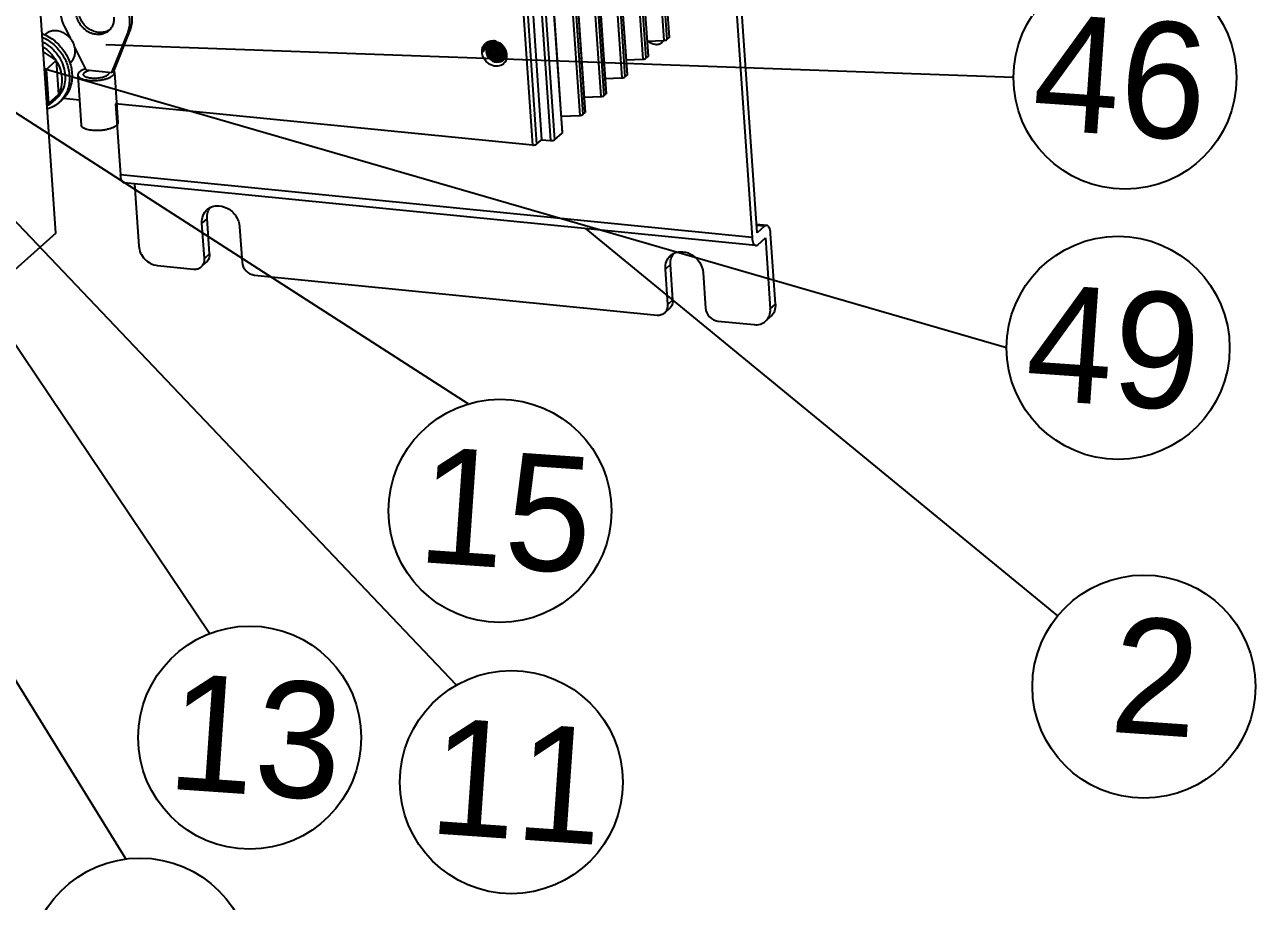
# Model space of a CAD drawing. Extents: x -425 to 6552, y -3049 to 3105.
# Drawn here: x 5.8 to 88.8, y -1835.5 to -1776.3 of the extents above; entities that cross this region are included whole.
import ezdxf

# ---------------------------------------------------------------- set-up
doc = ezdxf.new("R2010")
doc.units = 0
doc.layers.get('0').update_dxf_attribs({"linetype": 'CONTINUOUS'})
doc.layers.add('DIM', color=1, linetype='CONTINUOUS')
doc.styles.add('TEXTSTYLE_3', font='GOTHIC.TTF')

msp = doc.modelspace()

# ---------------------------------------------------------------- linework, layer by layer
at = {"color": 7, "linetype": 'CONTINUOUS'}
for p, q in [((42.878, -1689.917), (48.89, -1777.385)), ((43.084, -1689.858), (49.095, -1777.326)), ((43.229, -1689.729), (49.24, -1777.197)), ((49.258, -1777.163), (43.246, -1689.695)), ((41.46, -1691.181), (47.472, -1778.649)), ((41.666, -1691.122), (47.677, -1778.59)), ((41.811, -1690.993), (47.822, -1778.461)), ((47.84, -1778.427), (41.828, -1690.959)), ((40.043, -1692.445), (46.054, -1779.913)), ((40.248, -1692.386), (46.259, -1779.854)), ((40.393, -1692.257), (46.404, -1779.725)), ((46.422, -1779.691), (40.411, -1692.223)), ((38.625, -1693.709), (44.636, -1781.177)), ((38.83, -1693.65), (44.841, -1781.118)), ((38.975, -1693.521), (44.986, -1780.989)), ((45.004, -1780.955), (38.993, -1693.487)), ((37.207, -1694.973), (43.218, -1782.441)), ((37.412, -1694.914), (43.423, -1782.382)), ((37.557, -1694.785), (43.568, -1782.253)), ((43.586, -1782.219), (37.575, -1694.751)), ((34.629, -1696.621), (40.64, -1784.088)), ((35.216, -1696.679), (41.227, -1784.147)), ((35.496, -1696.622), (41.508, -1784.09)), ((36.009, -1696.165), (42.02, -1783.633)), ((42.038, -1783.599), (36.027, -1696.131)), ((34.007, -1696.982), (40.018, -1784.45)), ((34.287, -1696.925), (40.299, -1784.393)), ((7.85, -1790.398), (6.621, -1772.507)), ((53.741, -1774.777), (54.834, -1790.68)), ((55.175, -1790.376), (54.082, -1774.472)), ((8.441, -1776.474), (8.814, -1777.223)), ((11.645, -1779.556), (12.707, -1776.896)), ((11.799, -1779.419), (12.861, -1776.759)), ((12.861, -1776.759), (12.707, -1776.896)), ((49.095, -1777.326), (49.24, -1777.197)), ((9.146, -1777.892), (9.886, -1779.382)), ((47.771, -1777.433), (48.89, -1777.385)), ((7.01, -1778.163), (7.889, -1778.743)), ((7.206, -1779.353), (7.889, -1778.743)), ((7.889, -1778.743), (8.047, -1781.039)), ((8.813, -1778.92), (8.848, -1778.888)), ((46.353, -1778.697), (47.472, -1778.649)), ((47.677, -1778.59), (47.822, -1778.461)), ((7.086, -1779.274), (7.206, -1779.353)), ((7.206, -1779.353), (7.363, -1781.648)), ((9.341, -1779.722), (9.573, -1783.101)), ((9.886, -1779.382), (11.645, -1779.556)), ((11.799, -1779.419), (11.645, -1779.556)), ((11.805, -1779.51), (11.799, -1779.419)), ((11.814, -1779.552), (12.047, -1782.931)), ((46.259, -1779.854), (46.404, -1779.725)), ((44.936, -1779.961), (46.054, -1779.913)), ((7.363, -1781.648), (8.047, -1781.039)), ((7.649, -1781.532), (7.871, -1781.334)), ((8.084, -1781.574), (8.255, -1781.421)), ((9.457, -1781.42), (8.368, -1781.312)), ((43.518, -1781.225), (44.636, -1781.177)), ((44.841, -1781.118), (44.986, -1780.989)), ((7.363, -1781.648), (7.253, -1781.704)), ((40.018, -1784.45), (11.892, -1781.661)), ((11.892, -1781.661), (12.221, -1786.455)), ((43.423, -1782.382), (43.568, -1782.253)), ((41.962, -1782.495), (43.218, -1782.441)), ((41.508, -1784.09), (42.02, -1783.633)), ((40.299, -1784.393), (40.64, -1784.088)), ((40.64, -1784.088), (41.227, -1784.147)), ((54.834, -1790.68), (12.221, -1786.455)), ((55.091, -1791.227), (12.478, -1787.002)), ((13.17, -1787.07), (13.458, -1791.26)), ((18.061, -1789.404), (17.719, -1789.708)), ((17.883, -1792.094), (17.719, -1789.708)), ((18.225, -1791.789), (18.061, -1789.404)), ((7.85, -1790.398), (2.042, -1795.576)), ((20.26, -1789.96), (20.424, -1792.346)), ((55.827, -1789.863), (55.135, -1789.795)), ((55.688, -1789.919), (55.14, -1789.864)), ((55.688, -1789.919), (55.175, -1790.376)), ((56.412, -1795.18), (56.084, -1790.409)), ((55.23, -1791.171), (55.742, -1790.714)), ((55.742, -1790.714), (56.07, -1795.485)), ((18.225, -1791.789), (17.883, -1792.094)), ((14.713, -1792.569), (17.156, -1792.811)), ((18.012, -1792.35), (17.67, -1792.655)), ((49.336, -1792.504), (48.994, -1792.809)), ((49.158, -1795.195), (48.994, -1792.809)), ((49.5, -1794.89), (49.336, -1792.504)), ((51.536, -1793.061), (51.7, -1795.446)), ((21.261, -1793.218), (48.431, -1795.912)), ((49.287, -1795.451), (48.945, -1795.755)), ((49.5, -1794.89), (49.158, -1795.195)), ((56.07, -1795.485), (56.412, -1795.18)), ((52.536, -1796.319), (54.979, -1796.561)), ((55.751, -1796.326), (56.093, -1796.021))]:
    msp.add_line(p, q, dxfattribs=at)
for centre, radius, start, end in [((10.918, -1775.844), 1.002, 299.99417, 305.89883), ((37.287, -1778.082), 0.663, 116.92799, 130.96183), ((37.349, -1778.162), 0.59, 127.97241, 134.3204), ((37.39, -1778.215), 0.657, 116.73303, 127.96189), ((37.5, -1778.05), 0.568, 145.64869, 153.29126), ((37.664, -1778.017), 0.667, 169.30998, 178.42607), ((37.685, -1778.018), 0.689, 178.39173, 182.22023), ((37.717, -1778.016), 0.72, 182.25696, 188.46463), ((37.409, -1778.047), 0.504, 131.65574, 138.70563), ((37.732, -1777.973), 0.685, 175.48792, 182.22778), ((37.411, -1778.05), 0.508, 130.15291, 131.66127), ((37.412, -1778.051), 0.509, 128.43616, 130.15285), ((37.384, -1778.201), 0.643, 105.49183, 116.79457), ((37.416, -1778.056), 0.515, 113.25736, 128.39467), ((37.624, -1777.946), 0.573, 146.87849, 154.25163), ((37.795, -1777.911), 0.679, 175.47471, 178.37048), ((37.804, -1777.912), 0.688, 178.37146, 182.21984), ((37.836, -1777.91), 0.72, 182.25757, 188.5059), ((37.776, -1777.91), 0.66, 168.66602, 175.49625), ((37.88, -1777.904), 0.764, 188.49403, 194.47841), ((37.738, -1777.902), 0.621, 161.58432, 168.67336), ((37.554, -1777.979), 0.55, 131.70465, 140.37801), ((37.902, -1777.898), 0.787, 194.46727, 200.35982), ((37.612, -1777.939), 0.56, 143.55131, 146.85923), ((37.708, -1777.892), 0.59, 154.25815, 161.55318), ((37.852, -1777.867), 0.685, 175.69296, 182.22769), ((37.886, -1777.865), 0.72, 182.25472, 188.25931), ((37.827, -1777.865), 0.661, 169.03758, 175.70084), ((37.928, -1777.859), 0.762, 188.24852, 194.00097), ((37.694, -1777.886), 0.574, 148.50414, 154.24621), ((37.79, -1777.857), 0.623, 162.09354, 169.04484), ((37.555, -1777.98), 0.551, 127.85393, 131.70085), ((37.761, -1777.848), 0.592, 154.8644, 162.06453), ((37.68, -1777.877), 0.558, 140.2764, 148.50874), ((37.555, -1777.98), 0.552, 125.35671, 127.8538), ((37.749, -1777.843), 0.58, 152.14553, 154.84538), ((37.924, -1777.805), 0.689, 178.38343, 182.22006), ((37.557, -1777.983), 0.555, 115.42813, 125.3372), ((37.915, -1777.805), 0.68, 175.67997, 178.38193), ((37.955, -1777.803), 0.72, 182.25472, 188.25931), ((37.896, -1777.803), 0.661, 169.03758, 175.70084), ((37.997, -1777.797), 0.762, 188.24852, 194.00097), ((37.859, -1777.796), 0.623, 162.09354, 169.04484), ((37.672, -1777.871), 0.548, 135.2561, 140.24595), ((38.02, -1777.792), 0.786, 193.9908, 199.64732), ((37.832, -1777.787), 0.595, 157.03822, 162.05761), ((38.038, -1777.785), 0.805, 199.65946, 205.24519), ((37.972, -1777.76), 0.686, 175.78149, 182.22764), ((38.006, -1777.758), 0.72, 182.2573, 188.48624), ((37.947, -1777.758), 0.661, 169.20515, 175.78913), ((38.05, -1777.752), 0.764, 188.47443, 194.43484), ((37.911, -1777.751), 0.624, 162.33561, 169.21229), ((37.364, -1778.2), 0.719, 87.97729, 94.76459), ((37.458, -1778.158), 0.627, 93.60192, 100.2101), ((38.035, -1777.698), 0.68, 175.76859, 178.3869), ((38.044, -1777.698), 0.689, 178.38862, 182.22016), ((38.075, -1777.697), 0.72, 182.2573, 188.48624), ((38.016, -1777.697), 0.661, 169.20515, 175.78913), ((38.119, -1777.69), 0.764, 188.47443, 194.43484), ((37.99, -1777.692), 0.635, 165.90374, 169.18425), ((38.141, -1777.685), 0.787, 194.4238, 200.28653), ((37.362, -1778.245), 0.765, 81.49597, 87.98379), ((37.313, -1778.28), 0.866, 78.42711, 84.30421), ((38.16, -1777.678), 0.807, 200.3019, 206.07889), ((38.091, -1777.653), 0.686, 175.80973, 182.22766), ((38.126, -1777.652), 0.721, 182.25906, 188.59688), ((38.068, -1777.652), 0.662, 169.65175, 175.8144), ((38.17, -1777.645), 0.765, 188.58416, 194.62066), ((38.18, -1777.668), 0.83, 206.07196, 211.7268), ((38.186, -1777.664), 0.837, 211.7352, 222.93363), ((38.153, -1777.591), 0.679, 174.96446, 178.39066), ((38.164, -1777.592), 0.689, 178.39039, 182.2202), ((37.358, -1778.278), 0.798, 75.19677, 81.50245), ((37.303, -1778.329), 0.916, 72.71978, 78.43088), ((38.261, -1777.578), 0.788, 194.60903, 200.52545), ((38.28, -1777.571), 0.808, 200.54105, 206.34497), ((38.215, -1777.547), 0.69, 179.0479, 182.21903), ((38.242, -1777.546), 0.717, 182.23024, 186.1877), ((38.235, -1777.62), 0.835, 211.99217, 217.6243), ((38.275, -1777.542), 0.75, 186.20983, 193.87094), ((38.32, -1777.53), 0.797, 193.91364, 204.93615), ((38.306, -1777.557), 0.838, 206.38783, 223.20905), ((38.32, -1777.483), 0.726, 184.97706, 186.1766), ((38.335, -1777.481), 0.741, 186.18529, 190.04756), ((38.352, -1777.478), 0.759, 190.04524, 193.85051), ((38.381, -1777.471), 0.789, 193.88109, 201.28426), ((38.401, -1777.463), 0.81, 201.25914, 204.89544), ((38.411, -1777.431), 0.767, 189.65982, 194.34582), ((38.412, -1777.458), 0.821, 204.91645, 210.63862), ((38.501, -1777.364), 0.789, 196.92017, 200.1865), ((38.518, -1777.358), 0.807, 200.2062, 205.98549), ((38.543, -1777.346), 0.834, 205.99366, 217.28477), ((38.586, -1777.305), 0.826, 203.63253, 211.53248), ((38.401, -1777.477), 0.801, 227.12716, 238.22247), ((38.471, -1777.41), 0.831, 222.87906, 228.47107), ((38.543, -1777.345), 0.835, 217.28929, 228.4569), ((38.454, -1777.429), 0.805, 228.46186, 234.2277), ((38.437, -1777.452), 0.777, 234.23959, 240.21659), ((38.523, -1777.368), 0.805, 228.46186, 234.2277), ((38.501, -1777.399), 0.766, 234.20364, 245.04182), ((38.56, -1777.341), 0.782, 233.89694, 237.63517), ((37.243, -1778.468), 1.066, 25.94309, 36.22779), ((37.296, -1778.442), 1.007, 15.3691, 25.95002), ((48.401, -1777.153), 0.519, 311.73316, 316.2284), ((48.397, -1777.149), 0.525, 316.23578, 322.66734), ((48.387, -1777.142), 0.537, 322.70335, 332.94149), ((37.772, -1778.008), 0.777, 188.50238, 200.27726), ((37.921, -1777.891), 0.808, 200.37552, 206.19195), ((37.876, -1777.94), 0.834, 217.54501, 228.75482), ((38.061, -1777.774), 0.83, 205.25727, 216.1716), ((38.116, -1777.727), 0.835, 211.71956, 217.34452), ((37.784, -1778.174), 0.577, 265.987, 273.11697), ((38.047, -1777.837), 0.704, 246.08578, 252.33932), ((37.855, -1778.15), 0.54, 273.14204, 280.56732), ((37.705, -1778.36), 0.499, 307.48711, 322.22628), ((38.423, -1777.478), 0.747, 240.20788, 246.3686), ((37.759, -1778.329), 0.463, 311.695, 315.58768), ((37.754, -1778.325), 0.469, 315.65583, 328.57285), ((37.92, -1778.16), 0.482, 291.53272, 297.3538), ((37.984, -1778.085), 0.497, 284.67003, 291.54987), ((38.346, -1777.588), 0.677, 250.16147, 256.44675), ((38.267, -1777.691), 0.635, 256.46388, 262.95234), ((38.094, -1777.935), 0.542, 272.76451, 280.17275), ((38.029, -1778.023), 0.514, 280.17677, 287.81518), ((38.404, -1777.52), 0.701, 246.35944, 252.80299), ((37.651, -1778.331), 0.561, 338.75697, 343.73233), ((38.339, -1777.619), 0.645, 256.48682, 258.46418), ((38.264, -1777.714), 0.611, 262.97916, 265.18977), ((37.621, -1778.323), 0.592, 343.76522, 350.3826), ((37.58, -1778.316), 0.634, 350.3771, 356.66235), ((37.515, -1778.316), 0.699, 2.74188, 7.17413), ((37.547, -1778.314), 0.666, 356.65636, 2.73522), ((37.578, -1778.437), 0.72, 335.97566, 343.36682), ((37.344, -1778.428), 0.957, 9.82572, 15.32179), ((37.537, -1778.426), 0.762, 343.39547, 350.40298), ((37.399, -1778.419), 0.901, 3.96896, 9.83644), ((37.486, -1778.417), 0.814, 350.39689, 357.17326), ((37.448, -1778.415), 0.852, 357.16652, 3.94746), ((6.761, -1780.089), 1.989, 311.72244, 318.29488), ((19.125, -1789.27), 1.061, 152.14553, 157.79044), ((19.097, -1789.256), 1.03, 144.97661, 152.13586), ((50.4, -1792.371), 1.061, 152.14553, 157.79044), ((50.373, -1792.357), 1.03, 144.97661, 152.13586)]:
    msp.add_arc(centre, radius, start, end, dxfattribs=at)
for points, knots in [([(8.799, -1773.777), (8.714, -1773.853), (8.558, -1774.021), (8.372, -1774.314), (8.24, -1774.641), (8.137, -1775.116), (8.16, -1775.753), (8.326, -1776.241), (8.441, -1776.474)], [0, 0, 0, 0, 0.116834, 0.234796, 0.354874, 0.477803, 0.732781, 1, 1, 1, 1]), ([(12.861, -1776.759), (12.908, -1776.64), (12.982, -1776.387), (13.036, -1775.85), (12.925, -1775.149), (12.536, -1774.374), (11.937, -1773.733), (11.193, -1773.296), (10.505, -1773.142), (9.971, -1773.166), (9.594, -1773.255), (9.249, -1773.411), (9.045, -1773.558), (8.953, -1773.64)], [0, 0, 0, 0, 0.05903, 0.119724, 0.24593, 0.377641, 0.511183, 0.642203, 0.767291, 0.827419, 0.885962, 0.943304, 1, 1, 1, 1]), ([(12.707, -1776.896), (12.8, -1776.664), (12.9, -1776.146), (12.787, -1775.35), (12.435, -1774.595), (11.882, -1773.957), (11.183, -1773.499), (10.409, -1773.271), (9.756, -1773.298), (9.285, -1773.453), (9.072, -1773.572), (8.974, -1773.64)], [0, 0, 0, 0, 0.118786, 0.244275, 0.37525, 0.508444, 0.639819, 0.765965, 0.88541, 0.943173, 1, 1, 1, 1]), ([(11.43, -1776.729), (11.346, -1776.805), (11.146, -1776.928), (10.797, -1777.006), (10.426, -1776.974), (10.064, -1776.837), (9.74, -1776.607), (9.478, -1776.303), (9.299, -1775.95), (9.244, -1775.693), (9.235, -1775.566)], [0, 0, 0, 0, 0.112683, 0.228812, 0.350493, 0.477888, 0.609387, 0.742235, 0.873317, 1, 1, 1, 1]), ([(11.419, -1776.711), (11.327, -1776.764), (11.121, -1776.843), (10.786, -1776.866), (10.443, -1776.795), (10.117, -1776.638), (9.83, -1776.406), (9.601, -1776.114), (9.445, -1775.784), (9.397, -1775.546), (9.389, -1775.429)], [0, 0, 0, 0, 0.113329, 0.231053, 0.354173, 0.482156, 0.613232, 0.744906, 0.874545, 1, 1, 1, 1]), ([(11.776, -1775.818), (11.782, -1775.906), (11.777, -1776.079), (11.715, -1776.329), (11.6, -1776.551), (11.491, -1776.675), (11.43, -1776.729)], [0, 0, 0, 0, 0.261161, 0.513476, 0.75872, 1, 1, 1, 1]), ([(6.925, -1776.928), (7.198, -1777.032), (7.722, -1777.326), (8.251, -1777.857), (8.578, -1778.356), (8.767, -1778.757), (8.895, -1779.173), (8.937, -1779.458), (8.947, -1779.599)], [0, 0, 0, 0, 0.249091, 0.503377, 0.630461, 0.756083, 0.879454, 1, 1, 1, 1]), ([(6.941, -1777.159), (7.193, -1777.274), (7.67, -1777.579), (8.149, -1778.099), (8.444, -1778.578), (8.613, -1778.958), (8.728, -1779.351), (8.767, -1779.618), (8.776, -1779.751)], [0, 0, 0, 0, 0.250513, 0.504759, 0.631473, 0.756672, 0.879679, 1, 1, 1, 1]), ([(9.167, -1778.047), (9.159, -1777.93), (9.109, -1777.693), (8.943, -1777.366), (8.702, -1777.086), (8.402, -1776.874), (8.068, -1776.747), (7.726, -1776.718), (7.404, -1776.79), (7.219, -1776.904), (7.141, -1776.973)], [0, 0, 0, 0, 0.126682, 0.257765, 0.390613, 0.522112, 0.649507, 0.771188, 0.887317, 1, 1, 1, 1]), ([(6.963, -1777.479), (7.143, -1777.571), (7.484, -1777.797), (7.913, -1778.236), (8.239, -1778.753), (8.443, -1779.316), (8.512, -1779.892), (8.439, -1780.447), (8.228, -1780.945), (8, -1781.219), (7.871, -1781.334)], [0, 0, 0, 0, 0.131452, 0.264573, 0.397028, 0.526612, 0.651706, 0.771681, 0.887161, 1, 1, 1, 1]), ([(6.986, -1777.819), (7.164, -1777.935), (7.496, -1778.209), (7.759, -1778.548), (7.871, -1778.73)], [0, 0, 0, 0, 0.499061, 1, 1, 1, 1]), ([(8.848, -1778.888), (8.904, -1778.838), (9.004, -1778.724), (9.11, -1778.518), (9.168, -1778.288), (9.173, -1778.128), (9.167, -1778.047)], [0, 0, 0, 0, 0.24128, 0.486524, 0.738838, 1, 1, 1, 1]), ([(36.64, -1777.929), (36.649, -1777.895), (36.693, -1777.765), (36.776, -1777.648), (36.852, -1777.581)], [0, 0, 0, 0, 0.25677, 1, 1, 1, 1]), ([(36.664, -1778.18), (36.663, -1778.103), (36.726, -1777.96), (36.789, -1777.825), (36.827, -1777.763)], [0, 0, 0, 0, 0.510667, 1, 1, 1, 1]), ([(36.855, -1777.842), (36.822, -1777.894), (36.764, -1778.007), (36.703, -1778.119), (36.676, -1778.178)], [0, 0, 0, 0, 0.488541, 1, 1, 1, 1]), ([(37.03, -1777.714), (36.972, -1777.781), (36.887, -1777.955), (36.893, -1778.146), (36.914, -1778.238)], [0, 0, 0, 0, 0.482887, 1, 1, 1, 1]), ([(36.993, -1777.795), (36.975, -1777.829), (36.918, -1777.977), (36.921, -1778.145), (36.95, -1778.261)], [0, 0, 0, 0, 0.243091, 1, 1, 1, 1]), ([(36.987, -1777.491), (37.08, -1777.444), (37.222, -1777.409), (37.363, -1777.414), (37.399, -1777.418)], [0, 0, 0, 0, 0.741044, 1, 1, 1, 1]), ([(37.863, -1777.655), (37.83, -1777.633), (37.694, -1777.559), (37.534, -1777.525), (37.419, -1777.532)], [0, 0, 0, 0, 0.258441, 1, 1, 1, 1]), ([(37.575, -1777.454), (37.731, -1777.503), (37.927, -1777.625), (38.07, -1777.792), (38.103, -1777.837)], [0, 0, 0, 0, 0.744777, 1, 1, 1, 1]), ([(48.747, -1777.541), (48.689, -1777.593), (48.542, -1777.672), (48.2, -1777.694), (47.95, -1777.558), (47.828, -1777.431)], [0, 0, 0, 0, 0.23253, 0.476603, 1, 1, 1, 1]), ([(48.89, -1777.385), (48.931, -1777.383), (49.002, -1777.373), (49.072, -1777.347), (49.095, -1777.326)], [0, 0, 0, 0, 0.57436, 1, 1, 1, 1]), ([(7.891, -1778.764), (7.997, -1778.942), (8.167, -1779.316), (8.285, -1779.91), (8.254, -1780.492), (8.131, -1780.855), (8.046, -1781.018)], [0, 0, 0, 0, 0.264027, 0.519679, 0.764833, 1, 1, 1, 1]), ([(38.139, -1778.886), (38.049, -1778.995), (37.777, -1779.161), (37.296, -1779.119), (36.878, -1778.846), (36.701, -1778.549), (36.654, -1778.39)], [0, 0, 0, 0, 0.226884, 0.470829, 0.734486, 1, 1, 1, 1]), ([(36.914, -1778.238), (36.949, -1778.394), (37.119, -1778.683), (37.422, -1778.833), (37.576, -1778.851)], [0, 0, 0, 0, 0.505352, 1, 1, 1, 1]), ([(36.95, -1778.261), (36.988, -1778.409), (37.15, -1778.681), (37.432, -1778.83), (37.576, -1778.851)], [0, 0, 0, 0, 0.51191, 1, 1, 1, 1]), ([(37.196, -1778.247), (37.25, -1778.356), (37.403, -1778.549), (37.626, -1778.657), (37.74, -1778.679)], [0, 0, 0, 0, 0.512929, 1, 1, 1, 1]), ([(37.744, -1778.75), (37.707, -1778.747), (37.555, -1778.723), (37.413, -1778.644), (37.326, -1778.568)], [0, 0, 0, 0, 0.240131, 1, 1, 1, 1]), ([(37.855, -1778.643), (37.823, -1778.64), (37.69, -1778.619), (37.566, -1778.556), (37.485, -1778.494)], [0, 0, 0, 0, 0.240857, 1, 1, 1, 1]), ([(37.957, -1778.403), (37.92, -1778.391), (37.773, -1778.332), (37.647, -1778.225), (37.574, -1778.13)], [0, 0, 0, 0, 0.243036, 1, 1, 1, 1]), ([(47.472, -1778.649), (47.513, -1778.647), (47.584, -1778.637), (47.654, -1778.611), (47.677, -1778.59)], [0, 0, 0, 0, 0.57436, 1, 1, 1, 1]), ([(8.776, -1779.751), (8.787, -1779.906), (8.781, -1780.214), (8.687, -1780.659), (8.511, -1781.066), (8.341, -1781.305), (8.245, -1781.412)], [0, 0, 0, 0, 0.260396, 0.512925, 0.758748, 1, 1, 1, 1]), ([(8.947, -1779.599), (8.959, -1779.774), (8.949, -1780.122), (8.824, -1780.62), (8.594, -1781.065), (8.376, -1781.313), (8.255, -1781.421)], [0, 0, 0, 0, 0.261158, 0.513479, 0.758719, 1, 1, 1, 1]), ([(9.852, -1779.316), (9.778, -1779.34), (9.644, -1779.391), (9.496, -1779.477), (9.411, -1779.553), (9.369, -1779.608), (9.344, -1779.664), (9.339, -1779.703), (9.341, -1779.722)], [0, 0, 0, 0, 0.341417, 0.620013, 0.734568, 0.833711, 0.92043, 1, 1, 1, 1]), ([(9.341, -1779.722), (9.343, -1779.752), (9.368, -1779.817), (9.451, -1779.897), (9.574, -1779.964), (9.733, -1780.019), (9.923, -1780.061), (10.138, -1780.086), (10.369, -1780.095), (10.609, -1780.087), (10.847, -1780.062), (11.075, -1780.022), (11.284, -1779.967), (11.467, -1779.9), (11.617, -1779.824), (11.729, -1779.74), (11.801, -1779.65), (11.816, -1779.582), (11.814, -1779.552)], [0, 0, 0, 0, 0.032457, 0.071749, 0.121246, 0.181527, 0.251635, 0.32973, 0.413426, 0.500002, 0.586578, 0.670274, 0.74837, 0.818477, 0.878757, 0.928253, 0.967544, 1, 1, 1, 1]), ([(9.725, -1779.695), (9.724, -1779.682), (9.727, -1779.654), (9.746, -1779.613), (9.779, -1779.573), (9.844, -1779.518), (9.955, -1779.457), (10.056, -1779.421), (10.112, -1779.404)], [0, 0, 0, 0, 0.077788, 0.163239, 0.261854, 0.376581, 0.656826, 1, 1, 1, 1]), ([(11.431, -1779.578), (11.432, -1779.599), (11.421, -1779.646), (11.371, -1779.708), (11.294, -1779.766), (11.191, -1779.818), (11.065, -1779.865), (10.867, -1779.916), (10.599, -1779.953), (10.329, -1779.953), (10.126, -1779.929), (9.995, -1779.901), (9.885, -1779.863), (9.801, -1779.816), (9.743, -1779.761), (9.726, -1779.716), (9.725, -1779.695)], [0, 0, 0, 0, 0.03247, 0.07177, 0.121279, 0.181574, 0.251698, 0.329812, 0.500006, 0.670199, 0.748312, 0.818434, 0.878728, 0.928235, 0.967535, 1, 1, 1, 1]), ([(11.418, -1779.534), (11.42, -1779.537), (11.426, -1779.551), (11.43, -1779.567), (11.431, -1779.578)], [0, 0, 0, 0, 0.257609, 1, 1, 1, 1]), ([(11.806, -1779.51), (11.804, -1779.505), (11.795, -1779.481), (11.782, -1779.46), (11.77, -1779.445)], [0, 0, 0, 0, 0.238293, 1, 1, 1, 1]), ([(46.054, -1779.913), (46.095, -1779.911), (46.166, -1779.901), (46.236, -1779.875), (46.259, -1779.854)], [0, 0, 0, 0, 0.57436, 1, 1, 1, 1]), ([(8.023, -1781.062), (7.974, -1781.15), (7.862, -1781.319), (7.723, -1781.466), (7.649, -1781.532)], [0, 0, 0, 0, 0.502043, 1, 1, 1, 1]), ([(44.636, -1781.177), (44.677, -1781.175), (44.748, -1781.165), (44.818, -1781.139), (44.841, -1781.118)], [0, 0, 0, 0, 0.57436, 1, 1, 1, 1]), ([(7.649, -1781.532), (7.62, -1781.558), (7.499, -1781.659), (7.365, -1781.743), (7.26, -1781.795)], [0, 0, 0, 0, 0.249486, 1, 1, 1, 1]), ([(8.084, -1781.574), (7.97, -1781.676), (7.714, -1781.855), (7.424, -1781.971), (7.274, -1782.013)], [0, 0, 0, 0, 0.496331, 1, 1, 1, 1]), ([(12.047, -1782.931), (12.049, -1782.961), (12.033, -1783.03), (11.961, -1783.12), (11.849, -1783.203), (11.699, -1783.28), (11.516, -1783.346), (11.307, -1783.401), (11.079, -1783.442), (10.841, -1783.467), (10.601, -1783.475), (10.37, -1783.466), (10.155, -1783.44), (9.965, -1783.399), (9.806, -1783.344), (9.684, -1783.276), (9.6, -1783.197), (9.575, -1783.131), (9.573, -1783.101)], [0, 0, 0, 0, 0.032456, 0.071747, 0.121243, 0.181523, 0.25163, 0.329726, 0.413422, 0.499998, 0.586574, 0.67027, 0.748365, 0.818473, 0.878754, 0.928251, 0.967543, 1, 1, 1, 1]), ([(43.218, -1782.441), (43.259, -1782.439), (43.33, -1782.429), (43.4, -1782.403), (43.423, -1782.382)], [0, 0, 0, 0, 0.57436, 1, 1, 1, 1]), ([(40.018, -1784.45), (40.072, -1784.455), (40.168, -1784.449), (40.267, -1784.421), (40.299, -1784.393)], [0, 0, 0, 0, 0.562544, 1, 1, 1, 1]), ([(41.227, -1784.147), (41.281, -1784.152), (41.377, -1784.145), (41.476, -1784.118), (41.508, -1784.09)], [0, 0, 0, 0, 0.562544, 1, 1, 1, 1]), ([(12.478, -1787.002), (12.401, -1786.994), (12.3, -1786.858), (12.245, -1786.662), (12.226, -1786.528), (12.221, -1786.455)], [0, 0, 0, 0, 0.369181, 0.655311, 1, 1, 1, 1]), ([(17.719, -1789.708), (17.707, -1789.537), (17.749, -1789.194), (17.944, -1788.905), (18.065, -1788.797)], [0, 0, 0, 0, 0.513868, 1, 1, 1, 1]), ([(18.061, -1789.404), (18.058, -1789.357), (18.055, -1789.176), (18.092, -1788.994), (18.143, -1788.869)], [0, 0, 0, 0, 0.257374, 1, 1, 1, 1]), ([(18.065, -1788.797), (18.15, -1788.722), (18.35, -1788.598), (18.823, -1788.492), (19.468, -1788.653), (20.053, -1789.19), (20.243, -1789.704), (20.26, -1789.96)], [0, 0, 0, 0, 0.113426, 0.23032, 0.478624, 0.742709, 1, 1, 1, 1]), ([(55.827, -1789.863), (55.815, -1789.862), (55.764, -1789.864), (55.717, -1789.893), (55.688, -1789.919)], [0, 0, 0, 0, 0.225347, 1, 1, 1, 1]), ([(56.084, -1790.409), (56.079, -1790.337), (56.061, -1790.203), (56.005, -1790.007), (55.904, -1789.871), (55.827, -1789.863)], [0, 0, 0, 0, 0.344689, 0.630819, 1, 1, 1, 1]), ([(13.458, -1791.26), (13.48, -1791.581), (13.777, -1792.212), (14.395, -1792.538), (14.713, -1792.569)], [0, 0, 0, 0, 0.502263, 1, 1, 1, 1]), ([(54.834, -1790.68), (54.839, -1790.753), (54.857, -1790.887), (54.912, -1791.082), (55.014, -1791.219), (55.091, -1791.227)], [0, 0, 0, 0, 0.344689, 0.630819, 1, 1, 1, 1]), ([(55.091, -1791.227), (55.102, -1791.228), (55.154, -1791.226), (55.201, -1791.197), (55.23, -1791.171)], [0, 0, 0, 0, 0.225347, 1, 1, 1, 1]), ([(17.67, -1792.655), (17.745, -1792.588), (17.865, -1792.41), (17.89, -1792.199), (17.883, -1792.094)], [0, 0, 0, 0, 0.486133, 1, 1, 1, 1]), ([(18.225, -1791.789), (18.232, -1791.894), (18.206, -1792.106), (18.086, -1792.284), (18.012, -1792.35)], [0, 0, 0, 0, 0.513867, 1, 1, 1, 1]), ([(48.994, -1792.809), (48.983, -1792.638), (49.025, -1792.295), (49.219, -1792.006), (49.34, -1791.898)], [0, 0, 0, 0, 0.513868, 1, 1, 1, 1]), ([(49.336, -1792.504), (49.333, -1792.458), (49.33, -1792.277), (49.367, -1792.094), (49.418, -1791.97)], [0, 0, 0, 0, 0.257374, 1, 1, 1, 1]), ([(49.34, -1791.898), (49.425, -1791.823), (49.625, -1791.699), (50.098, -1791.593), (50.743, -1791.754), (51.328, -1792.291), (51.518, -1792.805), (51.536, -1793.061)], [0, 0, 0, 0, 0.113426, 0.23032, 0.478624, 0.742709, 1, 1, 1, 1]), ([(17.156, -1792.811), (17.249, -1792.821), (17.437, -1792.806), (17.603, -1792.714), (17.67, -1792.655)], [0, 0, 0, 0, 0.511638, 1, 1, 1, 1]), ([(20.424, -1792.346), (20.439, -1792.56), (20.637, -1792.98), (21.049, -1793.197), (21.261, -1793.218)], [0, 0, 0, 0, 0.502263, 1, 1, 1, 1]), ([(48.945, -1795.755), (49.02, -1795.689), (49.14, -1795.511), (49.166, -1795.3), (49.158, -1795.195)], [0, 0, 0, 0, 0.486133, 1, 1, 1, 1]), ([(49.5, -1794.89), (49.507, -1794.995), (49.482, -1795.206), (49.362, -1795.384), (49.287, -1795.451)], [0, 0, 0, 0, 0.513867, 1, 1, 1, 1]), ([(51.7, -1795.446), (51.714, -1795.66), (51.912, -1796.081), (52.325, -1796.298), (52.536, -1796.319)], [0, 0, 0, 0, 0.502263, 1, 1, 1, 1]), ([(55.751, -1796.326), (55.863, -1796.226), (56.042, -1795.959), (56.081, -1795.643), (56.07, -1795.485)], [0, 0, 0, 0, 0.486133, 1, 1, 1, 1]), ([(56.412, -1795.18), (56.423, -1795.338), (56.384, -1795.655), (56.204, -1795.922), (56.093, -1796.021)], [0, 0, 0, 0, 0.513867, 1, 1, 1, 1]), ([(48.431, -1795.912), (48.524, -1795.921), (48.713, -1795.907), (48.879, -1795.815), (48.945, -1795.755)], [0, 0, 0, 0, 0.511638, 1, 1, 1, 1]), ([(54.979, -1796.561), (55.119, -1796.575), (55.401, -1796.553), (55.651, -1796.415), (55.751, -1796.326)], [0, 0, 0, 0, 0.511638, 1, 1, 1, 1])]:
    msp.add_open_spline(points, degree=3, knots=knots, dxfattribs=at)
for points in [[(49.24, -1777.197), (49.249, -1777.188), (49.258, -1777.176), (49.257, -1777.163)], [(36.617, -1778.19), (36.611, -1778.103), (36.618, -1778.013), (36.64, -1777.929)], [(36.827, -1777.763), (36.869, -1777.694), (36.928, -1777.633), (36.995, -1777.589)], [(36.936, -1777.74), (36.905, -1777.77), (36.878, -1777.805), (36.855, -1777.842)], [(36.995, -1777.589), (37.086, -1777.529), (37.196, -1777.492), (37.304, -1777.483)], [(37.053, -1777.752), (37.032, -1777.797), (37.017, -1777.845), (37.008, -1777.893)], [(37.071, -1778.156), (37.057, -1778.105), (37.049, -1778.052), (37.047, -1778)], [(37.049, -1777.919), (37.055, -1777.843), (37.074, -1777.766), (37.108, -1777.698)], [(37.13, -1777.628), (37.099, -1777.666), (37.073, -1777.708), (37.053, -1777.752)], [(37.278, -1778.26), (37.238, -1778.193), (37.207, -1778.119), (37.189, -1778.043)], [(37.347, -1777.541), (37.301, -1777.549), (37.255, -1777.563), (37.212, -1777.582)], [(37.405, -1778.166), (37.363, -1778.097), (37.33, -1778.021), (37.31, -1777.942)], [(37.527, -1778.062), (37.484, -1777.993), (37.45, -1777.917), (37.43, -1777.838)], [(37.475, -1777.618), (37.477, -1777.672), (37.485, -1777.725), (37.499, -1777.777)], [(37.562, -1777.507), (37.67, -1777.535), (37.774, -1777.587), (37.864, -1777.655)], [(37.977, -1778.257), (37.814, -1778.178), (37.674, -1778.031), (37.598, -1777.866)], [(37.862, -1777.975), (37.771, -1777.877), (37.701, -1777.752), (37.668, -1777.622)], [(37.705, -1777.877), (37.746, -1777.946), (37.797, -1778.01), (37.856, -1778.064)], [(37.864, -1777.655), (37.967, -1777.733), (38.056, -1777.835), (38.117, -1777.949)], [(38.099, -1777.973), (38.013, -1777.91), (37.938, -1777.828), (37.882, -1777.737)], [(38.117, -1777.949), (38.164, -1778.035), (38.196, -1778.131), (38.208, -1778.228)], [(36.654, -1778.39), (36.635, -1778.325), (36.622, -1778.257), (36.617, -1778.19)], [(37.044, -1778.277), (37.099, -1778.427), (37.204, -1778.566), (37.334, -1778.66)], [(37.214, -1778.449), (37.148, -1778.363), (37.098, -1778.261), (37.071, -1778.156)], [(37.485, -1778.494), (37.402, -1778.43), (37.331, -1778.349), (37.278, -1778.26)], [(37.334, -1778.66), (37.416, -1778.719), (37.513, -1778.764), (37.612, -1778.784)], [(37.391, -1778.264), (37.437, -1778.327), (37.492, -1778.385), (37.554, -1778.432)], [(37.761, -1778.481), (37.641, -1778.427), (37.532, -1778.338), (37.452, -1778.233)], [(37.554, -1778.432), (37.609, -1778.474), (37.67, -1778.51), (37.734, -1778.536)], [(37.573, -1778.234), (37.628, -1778.293), (37.691, -1778.344), (37.761, -1778.384)], [(37.84, -1778.84), (37.756, -1778.865), (37.663, -1778.867), (37.576, -1778.851)], [(37.612, -1778.784), (37.683, -1778.798), (37.757, -1778.801), (37.828, -1778.788)], [(37.696, -1778.131), (37.768, -1778.208), (37.857, -1778.272), (37.954, -1778.314)], [(37.734, -1778.536), (37.775, -1778.552), (37.818, -1778.565), (37.861, -1778.573)], [(37.74, -1778.679), (37.787, -1778.688), (37.836, -1778.692), (37.884, -1778.689)], [(37.761, -1778.384), (37.827, -1778.422), (37.9, -1778.45), (37.975, -1778.465)], [(37.951, -1778.725), (37.907, -1778.74), (37.861, -1778.748), (37.815, -1778.751)], [(37.828, -1778.788), (37.915, -1778.773), (38.001, -1778.733), (38.067, -1778.675)], [(37.979, -1778.536), (37.93, -1778.533), (37.88, -1778.523), (37.833, -1778.508)], [(38.009, -1778.756), (37.959, -1778.794), (37.901, -1778.823), (37.84, -1778.84)], [(37.981, -1778.639), (37.939, -1778.645), (37.897, -1778.646), (37.855, -1778.643)], [(37.861, -1778.573), (37.903, -1778.581), (37.945, -1778.584), (37.988, -1778.583)], [(38.071, -1778.666), (38.034, -1778.691), (37.993, -1778.711), (37.951, -1778.725)], [(37.954, -1778.314), (38.001, -1778.335), (38.049, -1778.35), (38.099, -1778.359)], [(37.954, -1778.681), (38.013, -1778.67), (38.072, -1778.648), (38.123, -1778.616)], [(38.103, -1778.43), (38.054, -1778.427), (38.004, -1778.417), (37.957, -1778.403)], [(37.975, -1778.465), (38.023, -1778.474), (38.071, -1778.478), (38.12, -1778.476)], [(38.119, -1778.308), (38.07, -1778.296), (38.023, -1778.279), (37.977, -1778.257)], [(37.979, -1778.158), (38.022, -1778.185), (38.069, -1778.207), (38.117, -1778.225)], [(38.12, -1778.53), (38.074, -1778.538), (38.026, -1778.54), (37.979, -1778.536)], [(38.097, -1778.609), (38.06, -1778.624), (38.02, -1778.634), (37.981, -1778.639)], [(37.988, -1778.583), (38.029, -1778.582), (38.07, -1778.576), (38.109, -1778.566)], [(38.099, -1778.359), (38.136, -1778.366), (38.174, -1778.37), (38.211, -1778.37)], [(38.174, -1778.534), (38.156, -1778.581), (38.131, -1778.626), (38.1, -1778.666)], [(38.213, -1778.427), (38.177, -1778.432), (38.14, -1778.433), (38.103, -1778.43)], [(38.235, -1778.73), (38.211, -1778.786), (38.178, -1778.839), (38.139, -1778.886)], [(47.822, -1778.461), (47.831, -1778.452), (47.84, -1778.44), (47.84, -1778.427)], [(11.814, -1779.552), (11.813, -1779.538), (11.811, -1779.524), (11.806, -1779.51)], [(46.404, -1779.725), (46.414, -1779.716), (46.422, -1779.704), (46.422, -1779.691)], [(44.986, -1780.989), (44.996, -1780.98), (45.004, -1780.968), (45.004, -1780.955)], [(43.568, -1782.253), (43.578, -1782.244), (43.587, -1782.232), (43.586, -1782.219)], [(42.02, -1783.633), (42.03, -1783.624), (42.039, -1783.612), (42.038, -1783.599)]]:
    msp.add_open_spline(points, degree=3, dxfattribs=at)
at = {"layer": 'DIM', "color": 1, "linetype": 'CONTINUOUS'}
for p, q in [((35.687, -1801.908), (-3.56, -1776.659)), ((72.482, -1779.898), (11.221, -1777.687)), ((72.014, -1798.124), (7.206, -1779.353)), ((18.231, -1817.398), (-2.825, -1786.124)), ((34.894, -1820.872), (4.879, -1789.33)), ((75.461, -1816.204), (43.636, -1790.091)), ((12.583, -1832.605), (-7.29, -1800.447))]:
    msp.add_line(p, q, dxfattribs=at)
for centre in [(80.006, -1779.898), (79.538, -1798.124), (37.825, -1809.122), (81.278, -1820.977), (20.94, -1824.418), (38.597, -1827.421), (13.539, -1840.068)]:
    msp.add_circle(centre, 7.524, dxfattribs=at)

# ---------------------------------------------------------------- texts
at = {"layer": 'DIM', "color": 1, "linetype": 'CONTINUOUS', "attachment_point": 1, "rotation": 356.03574, "style": 'TEXTSTYLE_3'}
for s, insert, char_height, width in [('46', (74.176, -1775.544), 7.8261, 15.73945), ('49', (73.708, -1793.77), 7.8261, 15.73945), ('15', (32.701, -1804.749), 7.8261, 15.73945), ('2', (79.434, -1816.211), 7.826, 15.73945), ('13', (15.816, -1820.045), 7.8261, 15.73945), ('11', (33.473, -1823.049), 7.8261, 7.09915)]:
    msp.add_mtext(s, dxfattribs=dict(at, insert=insert, char_height=char_height, width=width))

doc.saveas('drawing.dxf')
